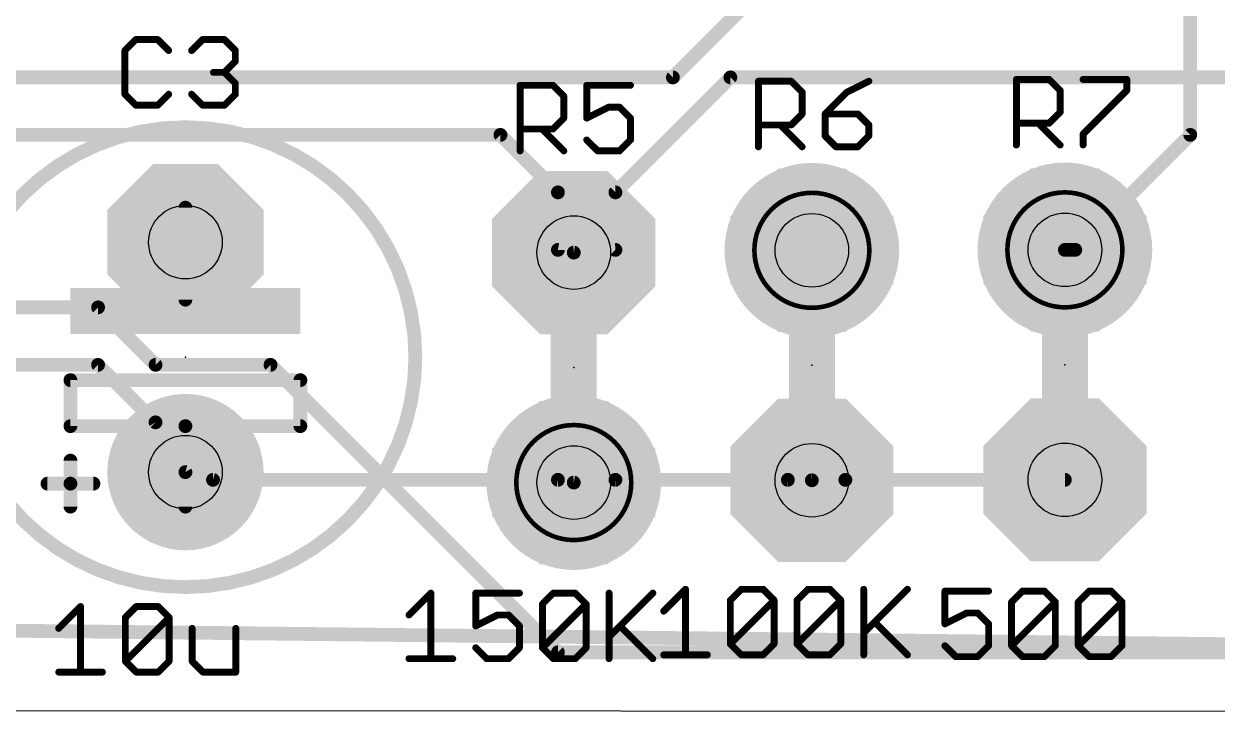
# Model space of a CAD drawing. Extents: x -2 to 99, y -3 to 18.
# Drawn here: x 12.52 to 25.7, y -0.14 to 7.58 of the extents above; entities that cross this region are included whole.
import ezdxf

# ---------------------------------------------------------------- set-up
doc = ezdxf.new("R2010")
doc.units = 0
for name, color, linetype in [('1', 22, 'CONTINUOUS'), ('16', 175, 'CONTINUOUS'), ('17', 82, 'CONTINUOUS'), ('20', 7, 'CONTINUOUS'), ('21', 253, 'CONTINUOUS'), ('23', 7, 'CONTINUOUS'), ('25', 253, 'CONTINUOUS'), ('29', 253, 'CONTINUOUS'), ('30', 253, 'CONTINUOUS'), ('44', 253, 'CONTINUOUS'), ('51', 253, 'CONTINUOUS')]:
    doc.layers.add(name, color=color, linetype=linetype)

# ---------------------------------------------------------------- blocks, each defined once
blk = doc.blocks.new('RECT')
blk.add_solid([(-0.5, -0.5), (0.5, -0.5), (-0.5, 0.5), (0.5, 0.5)])
blk = doc.blocks.new('ROUNDP')
at = {"const_width": 0.5}
blk.add_lwpolyline([(0, -0.25, 1), (0, 0.25, 1), (0, -0.25)], format="xyb", dxfattribs=at)
blk = doc.blocks.new('OCTAGONP')
at = {"const_width": 0.5}
blk.add_lwpolyline([(-0.25, -0.1036), (-0.25, 0.1036), (-0.1036, 0.25), (0.1036, 0.25), (0.25, 0.1036), (0.25, -0.1036), (0.1036, -0.25), (-0.1036, -0.25), (-0.25, -0.1036), (-0.25, 0.1036)], dxfattribs=at)

msp = doc.modelspace()

# ---------------------------------------------------------------- linework, layer by layer
at = {"layer": '1', "const_width": 0.1524}
for points in [[(19.05, 5.715), (20.32, 6.985)], [(20.32, 6.985), (34.29, 6.985)], [(17.78, 6.35), (10.16, 6.35)], [(18.415, 5.715), (17.78, 6.35)], [(19.05, 5.08), (18.415, 5.715)], [(18.415, 5.715), (19.05, 5.715)], [(18.415, 5.715), (18.59, 5.05)], [(19.05, 5.08), (18.59, 5.05)], [(13.335, 4.445), (11.43, 4.445)], [(13.97, 3.81), (13.335, 4.445)], [(13.335, 3.81), (6.985, 3.81)], [(13.97, 3.175), (13.335, 3.81)], [(15.24, 3.81), (13.97, 3.81)], [(18.415, 0.635), (15.24, 3.81)], [(13.97, 3.175), (14.3, 2.625)], [(19.05, 2.54), (18.59, 2.51)], [(19.05, 2.54), (20.955, 2.54)], [(20.955, 2.54), (21.22, 2.535)], [(21.59, 2.54), (21.22, 2.535)], [(21.59, 2.54), (24.015, 2.54)], [(1, 1), (96.555, -0.06)], [(34.29, 0.635), (18.415, 0.635)]]:
    msp.add_lwpolyline(points, dxfattribs=at)
at = {"layer": '1', "const_width": 0.0762}
for points in [[(20.32, 7.0231, 1), (20.32, 6.9469)], [(20.3469, 6.9581, 1), (20.2931, 7.0119)], [(17.8069, 6.3769, 1), (17.7531, 6.3231)], [(17.78, 6.3119, 1), (17.78, 6.3881)], [(18.415, 5.7531, 1), (18.415, 5.6769)], [(18.4518, 5.7247, 1), (18.3782, 5.7053)], [(18.4419, 5.7419, 1), (18.3881, 5.6881)], [(18.3881, 5.6881, 1), (18.4419, 5.7419)], [(19.0231, 5.7419, 1), (19.0769, 5.6881)], [(19.05, 5.6769, 1), (19.05, 5.7531)], [(19.0231, 5.0531, 1), (19.0769, 5.1069)], [(19.0525, 5.042, 1), (19.0475, 5.118)], [(18.5875, 5.088, 1), (18.5925, 5.012)], [(18.5532, 5.0403, 1), (18.6268, 5.0597)], [(13.3619, 4.4719, 1), (13.3081, 4.4181)], [(13.335, 4.4069, 1), (13.335, 4.4831)], [(13.3619, 3.8369, 1), (13.3081, 3.7831)], [(13.335, 3.7719, 1), (13.335, 3.8481)], [(13.97, 3.8481, 1), (13.97, 3.7719)], [(13.9431, 3.7831, 1), (13.9969, 3.8369)], [(15.2669, 3.8369, 1), (15.2131, 3.7831)], [(15.24, 3.7719, 1), (15.24, 3.8481)], [(14.0027, 3.1946, 1), (13.9373, 3.1554)], [(13.9431, 3.1481, 1), (13.9969, 3.2019)], [(14.2673, 2.6054, 1), (14.3327, 2.6446)], [(18.5875, 2.548, 1), (18.5925, 2.472)], [(19.05, 2.5781, 1), (19.05, 2.5019)], [(19.0525, 2.502, 1), (19.0475, 2.578)], [(20.9557, 2.5781, 1), (20.9543, 2.5019)], [(20.955, 2.5019, 1), (20.955, 2.5781)], [(21.2195, 2.5731, 1), (21.2205, 2.4969)], [(21.2193, 2.4969, 1), (21.2207, 2.5731)], [(21.59, 2.5781, 1), (21.59, 2.5019)], [(21.5905, 2.5019, 1), (21.5895, 2.5781)], [(24.015, 2.5019, 1), (24.015, 2.5781)], [(18.415, 0.6731, 1), (18.415, 0.5969)], [(18.3881, 0.6081, 1), (18.4419, 0.6619)]]:
    msp.add_lwpolyline(points, format="xyb", dxfattribs=at)
at = {"layer": '16', "const_width": 0.1524}
for points in [[(25.4, 6.35), (25.4, 14.605)], [(19.685, 6.985), (20.955, 8.255)], [(6.35, 6.985), (19.685, 6.985)], [(17.78, 6.35), (12.065, 6.35)], [(18.415, 5.715), (17.78, 6.35)], [(24.13, 5.08), (25.4, 6.35)], [(18.415, 5.08), (18.415, 5.715)], [(18.415, 5.08), (18.59, 5.05)], [(24.13, 5.08), (24.015, 5.08)], [(14.605, 2.54), (14.3, 2.625)], [(18.415, 2.54), (14.605, 2.54)], [(18.415, 2.54), (18.59, 2.51)], [(1, 1), (96.555, -0.06)]]:
    msp.add_lwpolyline(points, dxfattribs=at)
at = {"layer": '16', "const_width": 0.0762}
for points in [[(19.6581, 7.0119, 1), (19.7119, 6.9581)], [(19.685, 6.9469, 1), (19.685, 7.0231)], [(17.8069, 6.3769, 1), (17.7531, 6.3231)], [(17.78, 6.3119, 1), (17.78, 6.3881)], [(25.3619, 6.35, 1), (25.4381, 6.35)], [(25.4269, 6.3231, 1), (25.3731, 6.3769)], [(18.4531, 5.715, 1), (18.3769, 5.715)], [(18.3881, 5.6881, 1), (18.4419, 5.7419)], [(18.4214, 5.1176, 1), (18.4086, 5.0424)], [(24.015, 5.1181, 1), (24.015, 5.0419)], [(24.1031, 5.1069, 1), (24.1569, 5.0531)], [(24.13, 5.0419, 1), (24.13, 5.1181)], [(18.3769, 5.08, 1), (18.4531, 5.08)], [(18.5836, 5.0124, 1), (18.5964, 5.0876)], [(14.3102, 2.6617, 1), (14.2898, 2.5883)], [(14.605, 2.5781, 1), (14.605, 2.5019)], [(14.5948, 2.5033, 1), (14.6152, 2.5767)], [(18.4214, 2.5776, 1), (18.4086, 2.5024)], [(18.415, 2.5019, 1), (18.415, 2.5781)], [(18.5836, 2.4724, 1), (18.5964, 2.5476)]]:
    msp.add_lwpolyline(points, format="xyb", dxfattribs=at)
at = {"layer": '20'}
msp.add_line((1, 0), (95.555, -0.06), dxfattribs=at)
at = {"layer": '21'}
for points, const_width in [([(14.3, 1.355, 1), (14.3, 6.435, 1), (14.3, 1.355)], 0.1524), ([(18.717, 3.907, 1), (18.463, 3.907)], 0.254), ([(21.347, 3.932, 1), (21.093, 3.932)], 0.254), ([(24.142, 3.937, 1), (23.888, 3.937)], 0.254), ([(18.463, 3.653, 1), (18.717, 3.653)], 0.254), ([(21.093, 3.678, 1), (21.347, 3.678)], 0.254), ([(23.888, 3.683, 1), (24.142, 3.683)], 0.254), ([(13.0681, 2.752, 1), (12.9919, 2.752)], 0.0762), ([(12.776, 2.5361, 1), (12.776, 2.4599)], 0.0762), ([(13.0681, 2.498, 1), (12.9919, 2.498)], 0.0762), ([(13.03, 2.5361, 1), (13.03, 2.4599)], 0.0762), ([(12.9919, 2.498, 1), (13.0681, 2.498)], 0.0762), ([(13.03, 2.4599, 1), (13.03, 2.5361)], 0.0762), ([(13.284, 2.4599, 1), (13.284, 2.5361)], 0.0762), ([(12.9919, 2.244, 1), (13.0681, 2.244)], 0.0762)]:
    msp.add_lwpolyline(points, format="xyb", dxfattribs=dict(at, const_width=const_width))
for points, const_width in [([(18.59, 3.653), (18.59, 3.907)], 0.508), ([(21.22, 3.932), (21.22, 3.678)], 0.508), ([(24.015, 3.937), (24.015, 3.683)], 0.508), ([(13.03, 2.498), (13.03, 2.752)], 0.1524), ([(13.03, 2.498), (12.776, 2.498)], 0.1524), ([(13.03, 2.244), (13.03, 2.498)], 0.1524), ([(13.284, 2.498), (13.03, 2.498)], 0.1524)]:
    msp.add_lwpolyline(points, dxfattribs=dict(at, const_width=const_width))
at = {"layer": '23'}
for p in [(14.3, 3.895), (18.59, 3.78), (21.22, 3.805), (24.015, 3.81)]:
    msp.add_point(p, dxfattribs=at)
at = {"layer": '25', "const_width": 0.0762}
for points in [[(13.7526, 7.4025), (13.6318, 7.2818)], [(13.9941, 7.4025), (13.7526, 7.4025)], [(14.1148, 7.2818), (13.9941, 7.4025)], [(14.3685, 7.2818), (14.4892, 7.4025)], [(14.4892, 7.4025), (14.7307, 7.4025)], [(14.7307, 7.4025), (14.8514, 7.2818)], [(13.6318, 7.2818), (13.6318, 6.7988)], [(14.8514, 7.2818), (14.8514, 7.161)], [(14.8514, 7.161), (14.7307, 7.0403)], [(14.7307, 7.0403), (14.6099, 7.0403)], [(14.7307, 7.0403), (14.8514, 6.9196)], [(23.4795, 6.2381), (23.4795, 6.9625)], [(23.4795, 6.9625), (23.8417, 6.9625)], [(23.8417, 6.9625), (23.9624, 6.8418)], [(24.2161, 6.9625), (24.6991, 6.9625)], [(24.6991, 6.9625), (24.6991, 6.8418)], [(14.8514, 6.9196), (14.8514, 6.7988)], [(17.9967, 6.1731), (17.9967, 6.8975)], [(17.9967, 6.8975), (18.3589, 6.8975)], [(18.3589, 6.8975), (18.4796, 6.7768)], [(19.2163, 6.8975), (18.7333, 6.8975)], [(18.7333, 6.8975), (18.7333, 6.5353)], [(20.6295, 6.2181), (20.6295, 6.9425)], [(20.6295, 6.9425), (20.9917, 6.9425)], [(20.9917, 6.9425), (21.1124, 6.8218)], [(21.1124, 6.8218), (21.1124, 6.5803)], [(21.6076, 6.8218), (21.3661, 6.5803)], [(21.8491, 6.9425), (21.6076, 6.8218)], [(23.9624, 6.8418), (23.9624, 6.6003)], [(24.6991, 6.8418), (24.2161, 6.3588)], [(13.6318, 6.7988), (13.7526, 6.6781)], [(13.9941, 6.6781), (14.1148, 6.7988)], [(14.4892, 6.6781), (14.3685, 6.7988)], [(14.8514, 6.7988), (14.7307, 6.6781)], [(18.4796, 6.7768), (18.4796, 6.5353)], [(13.7526, 6.6781), (13.9941, 6.6781)], [(14.7307, 6.6781), (14.4892, 6.6781)], [(18.7333, 6.5353), (18.9748, 6.656)], [(18.9748, 6.656), (19.0955, 6.656)], [(19.0955, 6.656), (19.2163, 6.5353)], [(21.1124, 6.5803), (20.9917, 6.4596)], [(21.3661, 6.5803), (21.3661, 6.3388)], [(21.7283, 6.5803), (21.3661, 6.5803)], [(21.8491, 6.4596), (21.7283, 6.5803)], [(23.9624, 6.6003), (23.8417, 6.4796)], [(18.4796, 6.5353), (18.3589, 6.4146)], [(19.2163, 6.5353), (19.2163, 6.2938)], [(20.9917, 6.4596), (20.6295, 6.4596)], [(20.871, 6.4596), (21.1124, 6.2181)], [(21.8491, 6.3388), (21.8491, 6.4596)], [(23.8417, 6.4796), (23.4795, 6.4796)], [(23.721, 6.4796), (23.9624, 6.2381)], [(18.3589, 6.4146), (17.9967, 6.4146)], [(18.2382, 6.4146), (18.4796, 6.1731)], [(18.8541, 6.1731), (18.7333, 6.2938)], [(19.2163, 6.2938), (19.0955, 6.1731)], [(21.3661, 6.3388), (21.4869, 6.2181)], [(21.7283, 6.2181), (21.8491, 6.3388)], [(24.2161, 6.3588), (24.2161, 6.2381)], [(19.0955, 6.1731), (18.8541, 6.1731)], [(21.4869, 6.2181), (21.7283, 6.2181)], [(16.7702, 1.0474), (17.0117, 1.2889)], [(17.0117, 1.2889), (17.0117, 0.5645)], [(17.9898, 1.2889), (17.5068, 1.2889)], [(17.5068, 1.2889), (17.5068, 0.9267)], [(18.2434, 1.1682), (18.3642, 1.2889)], [(18.3642, 1.2889), (18.6057, 1.2889)], [(18.6057, 1.2889), (18.7264, 1.1682)], [(18.9801, 1.2889), (18.9801, 0.5645)], [(18.9801, 0.806), (19.463, 1.2889)], [(19.583, 1.0896), (19.8245, 1.3311)], [(19.8245, 1.3311), (19.8245, 0.6067)], [(20.3196, 1.2104), (20.4403, 1.3311)], [(20.4403, 1.3311), (20.6818, 1.3311)], [(20.6818, 1.3311), (20.8026, 1.2104)], [(21.0562, 1.2104), (21.177, 1.3311)], [(21.177, 1.3311), (21.4184, 1.3311)], [(21.4184, 1.3311), (21.5392, 1.2104)], [(21.7929, 1.3311), (21.7929, 0.6067)], [(21.7929, 0.8482), (22.2758, 1.3311)], [(23.1726, 1.3111), (22.6896, 1.3111)], [(22.6896, 1.3111), (22.6896, 0.9489)], [(23.4262, 1.1904), (23.547, 1.3111)], [(23.547, 1.3111), (23.7885, 1.3111)], [(23.7885, 1.3111), (23.9092, 1.1904)], [(24.1629, 1.1904), (24.2836, 1.3111)], [(24.2836, 1.3111), (24.5251, 1.3111)], [(24.5251, 1.3111), (24.6458, 1.1904)], [(18.2434, 0.6852), (18.2434, 1.1682)], [(18.2434, 0.6852), (18.7264, 1.1682)], [(18.7264, 1.1682), (18.7264, 0.6852)], [(20.3196, 0.7274), (20.3196, 1.2104)], [(20.3196, 0.7274), (20.8026, 1.2104)], [(20.8026, 1.2104), (20.8026, 0.7274)], [(21.0562, 0.7274), (21.0562, 1.2104)], [(21.0562, 0.7274), (21.5392, 1.2104)], [(21.5392, 1.2104), (21.5392, 0.7274)], [(23.4262, 0.7074), (23.4262, 1.1904)], [(23.4262, 0.7074), (23.9092, 1.1904)], [(23.9092, 1.1904), (23.9092, 0.7074)], [(24.1629, 0.7074), (24.1629, 1.1904)], [(24.1629, 0.7074), (24.6458, 1.1904)], [(24.6458, 1.1904), (24.6458, 0.7074)], [(12.9002, 0.899), (13.1417, 1.1405)], [(13.1417, 1.1405), (13.1417, 0.4161)], [(13.6368, 1.0198), (13.7576, 1.1405)], [(13.6368, 0.5368), (13.6368, 1.0198)], [(13.6368, 0.5368), (14.1198, 1.0198)], [(13.7576, 1.1405), (13.9991, 1.1405)], [(13.9991, 1.1405), (14.1198, 1.0198)], [(14.1198, 1.0198), (14.1198, 0.5368)], [(17.5068, 0.9267), (17.7483, 1.0474)], [(17.7483, 1.0474), (17.869, 1.0474)], [(17.869, 1.0474), (17.9898, 0.9267)], [(22.6896, 0.9489), (22.9311, 1.0696)], [(22.9311, 1.0696), (23.0518, 1.0696)], [(23.0518, 1.0696), (23.1726, 0.9489)], [(14.3735, 0.899), (14.3735, 0.5368)], [(14.8564, 0.4161), (14.8564, 0.899)], [(17.9898, 0.9267), (17.9898, 0.6852)], [(19.1008, 0.9267), (19.463, 0.5645)], [(21.9136, 0.9689), (22.2758, 0.6067)], [(23.1726, 0.9489), (23.1726, 0.7074)], [(17.6275, 0.5645), (17.5068, 0.6852)], [(17.9898, 0.6852), (17.869, 0.5645)], [(18.3642, 0.5645), (18.2434, 0.6852)], [(18.7264, 0.6852), (18.6057, 0.5645)], [(20.4403, 0.6067), (20.3196, 0.7274)], [(20.8026, 0.7274), (20.6818, 0.6067)], [(21.177, 0.6067), (21.0562, 0.7274)], [(21.5392, 0.7274), (21.4184, 0.6067)], [(22.8103, 0.5867), (22.6896, 0.7074)], [(23.1726, 0.7074), (23.0518, 0.5867)], [(23.547, 0.5867), (23.4262, 0.7074)], [(23.9092, 0.7074), (23.7885, 0.5867)], [(24.2836, 0.5867), (24.1629, 0.7074)], [(24.6458, 0.7074), (24.5251, 0.5867)], [(13.7576, 0.4161), (13.6368, 0.5368)], [(14.1198, 0.5368), (13.9991, 0.4161)], [(14.3735, 0.5368), (14.4942, 0.4161)], [(16.7702, 0.5645), (17.2531, 0.5645)], [(17.869, 0.5645), (17.6275, 0.5645)], [(18.6057, 0.5645), (18.3642, 0.5645)], [(19.583, 0.6067), (20.0659, 0.6067)], [(20.6818, 0.6067), (20.4403, 0.6067)], [(21.4184, 0.6067), (21.177, 0.6067)], [(23.0518, 0.5867), (22.8103, 0.5867)], [(23.7885, 0.5867), (23.547, 0.5867)], [(24.5251, 0.5867), (24.2836, 0.5867)], [(12.9002, 0.4161), (13.3832, 0.4161)], [(13.9991, 0.4161), (13.7576, 0.4161)], [(14.4942, 0.4161), (14.8564, 0.4161)]]:
    msp.add_lwpolyline(points, dxfattribs=at)
at = {"layer": '25', "const_width": 0.0381}
for points in [[(13.7526, 7.4216, 1), (13.7526, 7.3835)], [(13.766, 7.389, 1), (13.7391, 7.416)], [(14.0075, 7.416, 1), (13.9806, 7.389)], [(13.9941, 7.3835, 1), (13.9941, 7.4216)], [(14.4892, 7.4216, 1), (14.4892, 7.3835)], [(14.5027, 7.389, 1), (14.4757, 7.416)], [(14.7442, 7.416, 1), (14.7172, 7.389)], [(14.7307, 7.3835, 1), (14.7307, 7.4216)], [(13.6184, 7.2953, 1), (13.6453, 7.2683)], [(13.6509, 7.2818, 1), (13.6128, 7.2818)], [(14.1013, 7.2683, 1), (14.1283, 7.2953)], [(14.355, 7.2953, 1), (14.3819, 7.2683)], [(14.8705, 7.2818, 1), (14.8324, 7.2818)], [(14.8379, 7.2683, 1), (14.8649, 7.2953)], [(14.8324, 7.161, 1), (14.8705, 7.161)], [(14.8649, 7.1476, 1), (14.8379, 7.1745)], [(14.6099, 7.0594, 1), (14.6099, 7.0213)], [(14.7442, 7.0538, 1), (14.7172, 7.0268)], [(14.7172, 7.0538, 1), (14.7442, 7.0268)], [(14.7307, 7.0213, 1), (14.7307, 7.0594)], [(23.4795, 6.9816, 1), (23.4795, 6.9435)], [(23.4986, 6.9625, 1), (23.4605, 6.9625)], [(23.8552, 6.976, 1), (23.8282, 6.949)], [(23.8417, 6.9435, 1), (23.8417, 6.9816)], [(24.2161, 6.9816, 1), (24.2161, 6.9435)], [(24.7181, 6.9625, 1), (24.68, 6.9625)], [(24.6991, 6.9435, 1), (24.6991, 6.9816)], [(14.8705, 6.9196, 1), (14.8324, 6.9196)], [(14.8379, 6.9061, 1), (14.8649, 6.933)], [(18.0158, 6.8975, 1), (17.9777, 6.8975)], [(17.9967, 6.9166, 1), (17.9967, 6.8785)], [(18.3724, 6.911, 1), (18.3454, 6.884)], [(18.3589, 6.8785, 1), (18.3589, 6.9166)], [(18.7333, 6.9166, 1), (18.7333, 6.8785)], [(18.7524, 6.8975, 1), (18.7143, 6.8975)], [(19.2163, 6.8785, 1), (19.2163, 6.9166)], [(20.6486, 6.9425, 1), (20.6105, 6.9425)], [(20.6295, 6.9616, 1), (20.6295, 6.9235)], [(21.0052, 6.956, 1), (20.9782, 6.929)], [(20.9917, 6.9235, 1), (20.9917, 6.9616)], [(21.1315, 6.8218, 1), (21.0934, 6.8218)], [(21.5991, 6.8388, 1), (21.6161, 6.8047)], [(21.6211, 6.8083, 1), (21.5941, 6.8353)], [(21.8576, 6.9255, 1), (21.8406, 6.9596)], [(23.9815, 6.8418, 1), (23.9434, 6.8418)], [(23.949, 6.8283, 1), (23.9759, 6.8553)], [(24.68, 6.8418, 1), (24.7181, 6.8418)], [(24.7125, 6.8283, 1), (24.6856, 6.8553)], [(13.6453, 6.8123, 1), (13.6184, 6.7854)], [(13.6128, 6.7988, 1), (13.6509, 6.7988)], [(14.1283, 6.7854, 1), (14.1013, 6.8123)], [(14.3819, 6.8123, 1), (14.355, 6.7854)], [(14.8324, 6.7988, 1), (14.8705, 6.7988)], [(14.8649, 6.7854, 1), (14.8379, 6.8123)], [(18.4987, 6.7768, 1), (18.4606, 6.7768)], [(18.4662, 6.7633, 1), (18.4931, 6.7903)], [(21.099, 6.8083, 1), (21.1259, 6.8353)], [(13.7526, 6.6972, 1), (13.7526, 6.6591)], [(13.7391, 6.6646, 1), (13.766, 6.6916)], [(13.9806, 6.6916, 1), (14.0075, 6.6646)], [(13.9941, 6.6591, 1), (13.9941, 6.6972)], [(14.4892, 6.6972, 1), (14.4892, 6.6591)], [(14.4757, 6.6646, 1), (14.5027, 6.6916)], [(14.7172, 6.6916, 1), (14.7442, 6.6646)], [(14.7307, 6.6591, 1), (14.7307, 6.6972)], [(18.9748, 6.6751, 1), (18.9748, 6.637)], [(18.9833, 6.639, 1), (18.9663, 6.6731)], [(19.109, 6.6695, 1), (19.0821, 6.6426)], [(19.0955, 6.637, 1), (19.0955, 6.6751)], [(21.0934, 6.5803, 1), (21.1315, 6.5803)], [(21.1259, 6.5668, 1), (21.099, 6.5938)], [(21.3661, 6.5994, 1), (21.3661, 6.5613)], [(21.3527, 6.5938, 1), (21.3796, 6.5668)], [(21.3852, 6.5803, 1), (21.3471, 6.5803)], [(21.7418, 6.5938, 1), (21.7149, 6.5668)], [(21.7283, 6.5613, 1), (21.7283, 6.5994)], [(23.9434, 6.6003, 1), (23.9815, 6.6003)], [(23.9759, 6.5868, 1), (23.949, 6.6138)], [(18.4606, 6.5353, 1), (18.4987, 6.5353)], [(18.4931, 6.5218, 1), (18.4662, 6.5488)], [(18.7248, 6.5523, 1), (18.7418, 6.5183)], [(18.7143, 6.5353, 1), (18.7524, 6.5353)], [(19.2353, 6.5353, 1), (19.1972, 6.5353)], [(19.2028, 6.5218, 1), (19.2297, 6.5488)], [(20.6295, 6.4786, 1), (20.6295, 6.4405)], [(20.8844, 6.473, 1), (20.8575, 6.4461)], [(20.9782, 6.473, 1), (21.0052, 6.4461)], [(20.9917, 6.4405, 1), (20.9917, 6.4786)], [(21.8681, 6.4596, 1), (21.83, 6.4596)], [(21.8356, 6.4461, 1), (21.8625, 6.473)], [(23.4795, 6.4986, 1), (23.4795, 6.4605)], [(23.7344, 6.493, 1), (23.7075, 6.4661)], [(23.8282, 6.493, 1), (23.8552, 6.4661)], [(23.8417, 6.4605, 1), (23.8417, 6.4986)], [(17.9967, 6.4336, 1), (17.9967, 6.3955)], [(18.2516, 6.428, 1), (18.2247, 6.4011)], [(18.3454, 6.428, 1), (18.3724, 6.4011)], [(18.3589, 6.3955, 1), (18.3589, 6.4336)], [(18.7468, 6.3073, 1), (18.7199, 6.2804)], [(19.2297, 6.2804, 1), (19.2028, 6.3073)], [(21.3796, 6.3523, 1), (21.3527, 6.3254)], [(21.3471, 6.3388, 1), (21.3852, 6.3388)], [(21.83, 6.3388, 1), (21.8681, 6.3388)], [(21.8625, 6.3254, 1), (21.8356, 6.3523)], [(24.2352, 6.3588, 1), (24.1971, 6.3588)], [(24.2027, 6.3723, 1), (24.2296, 6.3454)], [(18.4662, 6.1596, 1), (18.4931, 6.1866)], [(18.8541, 6.1922, 1), (18.8541, 6.1541)], [(18.8406, 6.1596, 1), (18.8675, 6.1866)], [(19.0821, 6.1866, 1), (19.109, 6.1596)], [(19.0955, 6.1541, 1), (19.0955, 6.1922)], [(19.1972, 6.2938, 1), (19.2353, 6.2938)], [(20.6105, 6.2181, 1), (20.6486, 6.2181)], [(21.099, 6.2046, 1), (21.1259, 6.2316)], [(21.4869, 6.2372, 1), (21.4869, 6.1991)], [(21.4734, 6.2046, 1), (21.5003, 6.2316)], [(21.7149, 6.2316, 1), (21.7418, 6.2046)], [(21.7283, 6.1991, 1), (21.7283, 6.2372)], [(23.4605, 6.2381, 1), (23.4986, 6.2381)], [(23.949, 6.2246, 1), (23.9759, 6.2516)], [(24.1971, 6.2381, 1), (24.2352, 6.2381)], [(17.9777, 6.1731, 1), (18.0158, 6.1731)], [(17.0307, 1.2889, 1), (16.9926, 1.2889)], [(17.0251, 1.2754, 1), (16.9982, 1.3024)], [(17.5068, 1.308, 1), (17.5068, 1.2699)], [(17.5259, 1.2889, 1), (17.4878, 1.2889)], [(17.9898, 1.2699, 1), (17.9898, 1.308)], [(18.3642, 1.308, 1), (18.3642, 1.2699)], [(18.3776, 1.2754, 1), (18.3507, 1.3024)], [(18.6191, 1.3024, 1), (18.5922, 1.2754)], [(18.6057, 1.2699, 1), (18.6057, 1.308)], [(18.9991, 1.2889, 1), (18.961, 1.2889)], [(19.4765, 1.2754, 1), (19.4495, 1.3024)], [(19.8435, 1.3311, 1), (19.8054, 1.3311)], [(19.8379, 1.3176, 1), (19.811, 1.3446)], [(20.4403, 1.3502, 1), (20.4403, 1.3121)], [(20.4538, 1.3176, 1), (20.4269, 1.3446)], [(20.6953, 1.3446, 1), (20.6684, 1.3176)], [(20.6818, 1.3121, 1), (20.6818, 1.3502)], [(21.177, 1.3502, 1), (21.177, 1.3121)], [(21.1904, 1.3176, 1), (21.1635, 1.3446)], [(21.4319, 1.3446, 1), (21.405, 1.3176)], [(21.4184, 1.3121, 1), (21.4184, 1.3502)], [(21.8119, 1.3311, 1), (21.7738, 1.3311)], [(22.2893, 1.3176, 1), (22.2623, 1.3446)], [(22.6896, 1.3302, 1), (22.6896, 1.2921)], [(22.7087, 1.3111, 1), (22.6706, 1.3111)], [(23.1726, 1.2921, 1), (23.1726, 1.3302)], [(23.547, 1.3302, 1), (23.547, 1.2921)], [(23.5604, 1.2976, 1), (23.5335, 1.3246)], [(23.8019, 1.3246, 1), (23.775, 1.2976)], [(23.7885, 1.2921, 1), (23.7885, 1.3302)], [(24.2836, 1.3302, 1), (24.2836, 1.2921)], [(24.2971, 1.2976, 1), (24.2701, 1.3246)], [(24.5385, 1.3246, 1), (24.5116, 1.2976)], [(24.5251, 1.2921, 1), (24.5251, 1.3302)], [(18.2625, 1.1682, 1), (18.2244, 1.1682)], [(18.23, 1.1817, 1), (18.2569, 1.1547)], [(18.7454, 1.1682, 1), (18.7073, 1.1682)], [(18.7399, 1.1547, 1), (18.7129, 1.1817)], [(18.7129, 1.1547, 1), (18.7399, 1.1817)], [(20.3387, 1.2104, 1), (20.3006, 1.2104)], [(20.3061, 1.2239, 1), (20.3331, 1.1969)], [(20.8216, 1.2104, 1), (20.7835, 1.2104)], [(20.816, 1.1969, 1), (20.7891, 1.2239)], [(20.7891, 1.1969, 1), (20.816, 1.2239)], [(21.0753, 1.2104, 1), (21.0372, 1.2104)], [(21.0428, 1.2239, 1), (21.0697, 1.1969)], [(21.5582, 1.2104, 1), (21.5201, 1.2104)], [(21.5527, 1.1969, 1), (21.5257, 1.2239)], [(21.5257, 1.1969, 1), (21.5527, 1.2239)], [(23.4453, 1.1904, 1), (23.4072, 1.1904)], [(23.4128, 1.2039, 1), (23.4397, 1.1769)], [(23.9282, 1.1904, 1), (23.8901, 1.1904)], [(23.9227, 1.1769, 1), (23.8957, 1.2039)], [(23.8957, 1.1769, 1), (23.9227, 1.2039)], [(24.1819, 1.1904, 1), (24.1438, 1.1904)], [(24.1494, 1.2039, 1), (24.1763, 1.1769)], [(24.6649, 1.1904, 1), (24.6268, 1.1904)], [(24.6593, 1.1769, 1), (24.6323, 1.2039)], [(24.6323, 1.1769, 1), (24.6593, 1.2039)], [(13.1607, 1.1405, 1), (13.1226, 1.1405)], [(13.1552, 1.127, 1), (13.1282, 1.154)], [(13.6559, 1.0198, 1), (13.6178, 1.0198)], [(13.7576, 1.1596, 1), (13.7576, 1.1215)], [(13.771, 1.127, 1), (13.7441, 1.154)], [(14.0125, 1.154, 1), (13.9856, 1.127)], [(13.9991, 1.1215, 1), (13.9991, 1.1596)], [(14.1388, 1.0198, 1), (14.1007, 1.0198)], [(14.1333, 1.0063, 1), (14.1063, 1.0333)], [(16.7567, 1.0609, 1), (16.7837, 1.034)], [(17.7483, 1.0665, 1), (17.7483, 1.0284)], [(17.7568, 1.0304, 1), (17.7398, 1.0645)], [(17.8825, 1.0609, 1), (17.8556, 1.034)], [(17.869, 1.0284, 1), (17.869, 1.0665)], [(19.5695, 1.1031, 1), (19.5965, 1.0762)], [(22.9311, 1.0887, 1), (22.9311, 1.0506)], [(22.9396, 1.0526, 1), (22.9226, 1.0867)], [(23.0653, 1.0831, 1), (23.0384, 1.0562)], [(23.0518, 1.0506, 1), (23.0518, 1.0887)], [(12.8867, 0.9125, 1), (12.9137, 0.8856)], [(13.6234, 1.0333, 1), (13.6503, 1.0063)], [(14.1063, 1.0063, 1), (14.1333, 1.0333)], [(14.3925, 0.899, 1), (14.3544, 0.899)], [(14.8755, 0.899, 1), (14.8374, 0.899)], [(17.4983, 0.9437, 1), (17.5153, 0.9097)], [(17.4878, 0.9267, 1), (17.5259, 0.9267)], [(18.0088, 0.9267, 1), (17.9707, 0.9267)], [(17.9763, 0.9132, 1), (18.0032, 0.9402)], [(19.1143, 0.9402, 1), (19.0873, 0.9132)], [(21.9271, 0.9824, 1), (21.9001, 0.9554)], [(22.6811, 0.9659, 1), (22.6981, 0.9319)], [(22.6706, 0.9489, 1), (22.7087, 0.9489)], [(23.1916, 0.9489, 1), (23.1535, 0.9489)], [(23.1591, 0.9354, 1), (23.186, 0.9624)], [(18.9666, 0.8194, 1), (18.9935, 0.7925)], [(21.7794, 0.8616, 1), (21.8063, 0.8347)], [(17.5203, 0.6987, 1), (17.4933, 0.6718)], [(17.9707, 0.6852, 1), (18.0088, 0.6852)], [(18.0032, 0.6718, 1), (17.9763, 0.6987)], [(18.2244, 0.6852, 1), (18.2625, 0.6852)], [(18.2569, 0.6987, 1), (18.23, 0.6718)], [(18.23, 0.6987, 1), (18.2569, 0.6718)], [(18.7073, 0.6852, 1), (18.7454, 0.6852)], [(18.7399, 0.6718, 1), (18.7129, 0.6987)], [(20.3331, 0.7409, 1), (20.3061, 0.714)], [(20.3061, 0.7409, 1), (20.3331, 0.714)], [(20.3006, 0.7274, 1), (20.3387, 0.7274)], [(20.7835, 0.7274, 1), (20.8216, 0.7274)], [(20.816, 0.714, 1), (20.7891, 0.7409)], [(21.0372, 0.7274, 1), (21.0753, 0.7274)], [(21.0697, 0.7409, 1), (21.0428, 0.714)], [(21.0428, 0.7409, 1), (21.0697, 0.714)], [(21.5201, 0.7274, 1), (21.5582, 0.7274)], [(21.5527, 0.714, 1), (21.5257, 0.7409)], [(22.7031, 0.7209, 1), (22.6761, 0.694)], [(23.1535, 0.7074, 1), (23.1916, 0.7074)], [(23.186, 0.694, 1), (23.1591, 0.7209)], [(23.4072, 0.7074, 1), (23.4453, 0.7074)], [(23.4397, 0.7209, 1), (23.4128, 0.694)], [(23.4128, 0.7209, 1), (23.4397, 0.694)], [(23.8901, 0.7074, 1), (23.9282, 0.7074)], [(23.9227, 0.694, 1), (23.8957, 0.7209)], [(24.1438, 0.7074, 1), (24.1819, 0.7074)], [(24.1763, 0.7209, 1), (24.1494, 0.694)], [(24.1494, 0.7209, 1), (24.1763, 0.694)], [(24.6268, 0.7074, 1), (24.6649, 0.7074)], [(24.6593, 0.694, 1), (24.6323, 0.7209)], [(13.6503, 0.5503, 1), (13.6234, 0.5234)], [(13.6234, 0.5503, 1), (13.6503, 0.5234)], [(13.6178, 0.5368, 1), (13.6559, 0.5368)], [(14.1007, 0.5368, 1), (14.1388, 0.5368)], [(14.1333, 0.5234, 1), (14.1063, 0.5503)], [(14.3869, 0.5503, 1), (14.36, 0.5234)], [(14.3544, 0.5368, 1), (14.3925, 0.5368)], [(16.7702, 0.5836, 1), (16.7702, 0.5454)], [(16.9926, 0.5645, 1), (17.0307, 0.5645)], [(17.2531, 0.5454, 1), (17.2531, 0.5836)], [(17.6275, 0.5836, 1), (17.6275, 0.5454)], [(17.6141, 0.551, 1), (17.641, 0.578)], [(17.8556, 0.578, 1), (17.8825, 0.551)], [(17.869, 0.5454, 1), (17.869, 0.5836)], [(18.3642, 0.5836, 1), (18.3642, 0.5454)], [(18.3507, 0.551, 1), (18.3776, 0.578)], [(18.5922, 0.578, 1), (18.6191, 0.551)], [(18.6057, 0.5454, 1), (18.6057, 0.5836)], [(18.961, 0.5645, 1), (18.9991, 0.5645)], [(19.4495, 0.551, 1), (19.4765, 0.578)], [(19.583, 0.6258, 1), (19.583, 0.5877)], [(19.8054, 0.6067, 1), (19.8435, 0.6067)], [(20.0659, 0.5877, 1), (20.0659, 0.6258)], [(20.4403, 0.6258, 1), (20.4403, 0.5877)], [(20.4269, 0.5932, 1), (20.4538, 0.6202)], [(20.6684, 0.6202, 1), (20.6953, 0.5932)], [(20.6818, 0.5877, 1), (20.6818, 0.6258)], [(21.177, 0.6258, 1), (21.177, 0.5877)], [(21.1635, 0.5932, 1), (21.1904, 0.6202)], [(21.405, 0.6202, 1), (21.4319, 0.5932)], [(21.4184, 0.5877, 1), (21.4184, 0.6258)], [(21.7738, 0.6067, 1), (21.8119, 0.6067)], [(22.2623, 0.5932, 1), (22.2893, 0.6202)], [(22.8103, 0.6058, 1), (22.8103, 0.5676)], [(22.7969, 0.5732, 1), (22.8238, 0.6002)], [(23.0384, 0.6002, 1), (23.0653, 0.5732)], [(23.0518, 0.5676, 1), (23.0518, 0.6058)], [(23.547, 0.6058, 1), (23.547, 0.5676)], [(23.5335, 0.5732, 1), (23.5604, 0.6002)], [(23.775, 0.6002, 1), (23.8019, 0.5732)], [(23.7885, 0.5676, 1), (23.7885, 0.6058)], [(24.2836, 0.6058, 1), (24.2836, 0.5676)], [(24.2701, 0.5732, 1), (24.2971, 0.6002)], [(24.5116, 0.6002, 1), (24.5385, 0.5732)], [(24.5251, 0.5676, 1), (24.5251, 0.6058)], [(12.9002, 0.4352, 1), (12.9002, 0.3971)], [(13.1226, 0.4161, 1), (13.1607, 0.4161)], [(13.3832, 0.3971, 1), (13.3832, 0.4352)], [(13.7576, 0.4352, 1), (13.7576, 0.3971)], [(13.7441, 0.4026, 1), (13.771, 0.4296)], [(13.9856, 0.4296, 1), (14.0125, 0.4026)], [(13.9991, 0.3971, 1), (13.9991, 0.4352)], [(14.4942, 0.4352, 1), (14.4942, 0.3971)], [(14.4807, 0.4026, 1), (14.5077, 0.4296)], [(14.8374, 0.4161, 1), (14.8755, 0.4161)], [(14.8564, 0.3971, 1), (14.8564, 0.4352)]]:
    msp.add_lwpolyline(points, format="xyb", dxfattribs=at)
at = {"layer": '44'}
for centre in [(14.3, 5.165), (18.59, 5.05), (21.22, 5.075), (24.015, 5.08), (14.3, 2.625), (18.59, 2.51), (21.22, 2.535), (24.015, 2.54)]:
    msp.add_circle(centre, 0.4064, dxfattribs=at)
at = {"layer": '51'}
for points, const_width in [([(21.22, 4.186, 1), (21.22, 5.964, 1), (21.22, 4.186)], 0.1524), ([(24.015, 4.191, 1), (24.015, 5.969, 1), (24.015, 4.191)], 0.1524), ([(21.22, 4.44, 1), (21.22, 5.71, 1), (21.22, 4.44)], 0.0508), ([(24.015, 4.445, 1), (24.015, 5.715, 1), (24.015, 4.445)], 0.0508), ([(14.3381, 5.546, 1), (14.2619, 5.546)], 0.0762), ([(18.717, 5.05, 1), (18.463, 5.05)], 0.254), ([(21.347, 5.075, 1), (21.093, 5.075)], 0.254), ([(24.142, 5.08, 1), (23.888, 5.08)], 0.254), ([(14.2619, 4.53, 1), (14.3381, 4.53)], 0.0762), ([(13.03, 3.6791, 1), (13.03, 3.6029)], 0.0762), ([(13.0681, 3.641, 1), (12.9919, 3.641)], 0.0762), ([(15.6081, 3.641, 1), (15.5319, 3.641)], 0.0762), ([(15.57, 3.6029, 1), (15.57, 3.6791)], 0.0762), ([(18.59, 1.621, 1), (18.59, 3.399, 1), (18.59, 1.621)], 0.1524), ([(13.03, 3.1711, 1), (13.03, 3.0949)], 0.0762), ([(12.9919, 3.133, 1), (13.0681, 3.133)], 0.0762), ([(14.3381, 3.133, 1), (14.2619, 3.133)], 0.0762), ([(14.3, 3.1711, 1), (14.3, 3.0949)], 0.0762), ([(14.3, 3.0949, 1), (14.3, 3.1711)], 0.0762), ([(15.5319, 3.133, 1), (15.6081, 3.133)], 0.0762), ([(15.57, 3.0949, 1), (15.57, 3.1711)], 0.0762), ([(18.59, 1.875, 1), (18.59, 3.145, 1), (18.59, 1.875)], 0.0508), ([(18.463, 2.51, 1), (18.717, 2.51)], 0.254), ([(21.093, 2.535, 1), (21.347, 2.535)], 0.254), ([(23.888, 2.54, 1), (24.142, 2.54)], 0.254), ([(14.2619, 2.244, 1), (14.3381, 2.244)], 0.0762)]:
    msp.add_lwpolyline(points, format="xyb", dxfattribs=dict(at, const_width=const_width))
for points, const_width in [([(14.3, 4.53), (14.3, 5.546)], 0.1524), ([(18.59, 2.51), (18.59, 5.05)], 0.508), ([(21.22, 5.075), (21.22, 2.535)], 0.508), ([(24.015, 5.08), (24.015, 2.54)], 0.508), ([(15.57, 3.641), (13.03, 3.641)], 0.1524), ([(13.03, 3.641), (13.03, 3.133)], 0.1524), ([(15.57, 3.133), (15.57, 3.641)], 0.1524), ([(13.03, 3.133), (14.3, 3.133)], 0.1524), ([(14.3, 2.244), (14.3, 3.133)], 0.1524), ([(14.3, 3.133), (15.57, 3.133)], 0.1524)]:
    msp.add_lwpolyline(points, dxfattribs=dict(at, const_width=const_width))

# ---------------------------------------------------------------- block references
at = {"layer": '17'}
for name, p, xscale, yscale, rotation in [('OCTAGONP', (14.3, 5.165), 1.6002, 1.6002, 90), ('OCTAGONP', (14.3, 5.165), 1.6002, 1.6002, 90), ('OCTAGONP', (18.59, 5.05), 1.6764, 1.6764, 90), ('OCTAGONP', (18.59, 5.05), 1.6764, 1.6764, 90), ('OCTAGONP', (21.22, 5.075), 1.6764, 1.6764, 270), ('OCTAGONP', (21.22, 5.075), 1.6764, 1.6764, 270), ('OCTAGONP', (24.015, 5.08), 1.6764, 1.6764, 270), ('OCTAGONP', (24.015, 5.08), 1.6764, 1.6764, 270), ('ROUNDP', (14.3, 2.625), 1.6002, 1.6002, 90), ('ROUNDP', (14.3, 2.625), 1.6002, 1.6002, 90), ('OCTAGONP', (18.59, 2.51), 1.6764, 1.6764, 90), ('OCTAGONP', (18.59, 2.51), 1.6764, 1.6764, 90), ('OCTAGONP', (21.22, 2.535), 1.6764, 1.6764, 270), ('OCTAGONP', (21.22, 2.535), 1.6764, 1.6764, 270), ('OCTAGONP', (24.015, 2.54), 1.6764, 1.6764, 270), ('OCTAGONP', (24.015, 2.54), 1.6764, 1.6764, 270)]:
    msp.add_blockref(name, p, dxfattribs=dict(at, xscale=xscale, yscale=yscale, rotation=rotation))
at = {"layer": '29'}
for name, p, xscale, yscale, rotation in [('OCTAGONP', (14.3, 5.165), 1.7272, 1.7272, 90), ('OCTAGONP', (18.59, 5.05), 1.8034, 1.8034, 90), ('OCTAGONP', (21.22, 5.075), 1.8034, 1.8034, 270), ('OCTAGONP', (24.015, 5.08), 1.8034, 1.8034, 270), ('ROUNDP', (14.3, 2.625), 1.7272, 1.7272, 90), ('OCTAGONP', (21.22, 2.535), 1.8034, 1.8034, 270), ('OCTAGONP', (24.015, 2.54), 1.8034, 1.8034, 270), ('OCTAGONP', (18.59, 2.51), 1.8034, 1.8034, 90)]:
    msp.add_blockref(name, p, dxfattribs=dict(at, xscale=xscale, yscale=yscale, rotation=rotation))
at = {"layer": '30'}
for name, p, xscale, yscale, rotation in [('OCTAGONP', (14.3, 5.165), 1.7272, 1.7272, 90), ('OCTAGONP', (18.59, 5.05), 1.8034, 1.8034, 90), ('OCTAGONP', (21.22, 5.075), 1.8034, 1.8034, 270), ('OCTAGONP', (24.015, 5.08), 1.8034, 1.8034, 270), ('ROUNDP', (14.3, 2.625), 1.7272, 1.7272, 90), ('OCTAGONP', (21.22, 2.535), 1.8034, 1.8034, 270), ('OCTAGONP', (24.015, 2.54), 1.8034, 1.8034, 270), ('OCTAGONP', (18.59, 2.51), 1.8034, 1.8034, 90)]:
    msp.add_blockref(name, p, dxfattribs=dict(at, xscale=xscale, yscale=yscale, rotation=rotation))
at = {"layer": '51', "xscale": 0.508, "yscale": 2.54, "rotation": 90}
msp.add_blockref('RECT', (14.3, 4.403), dxfattribs=at)

doc.saveas('drawing.dxf')
